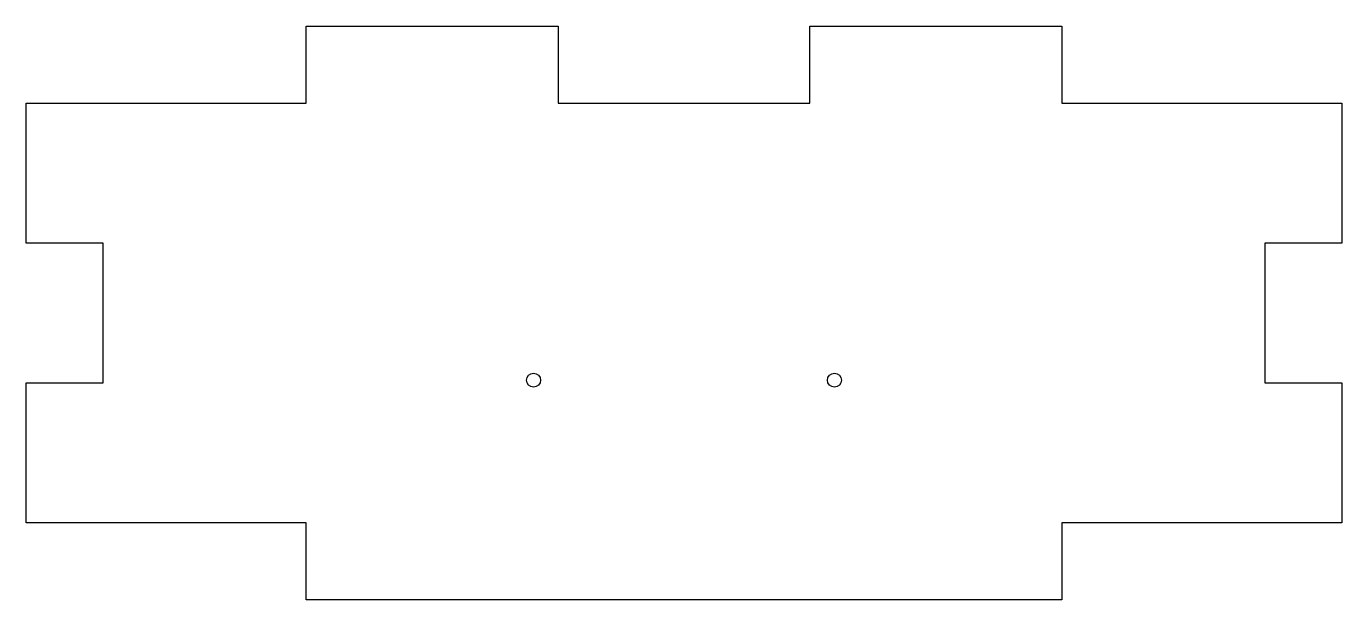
# Model space of a CAD drawing. Header units: millimetres. Extents: x -47 to 47, y 2 to 43.
import ezdxf

# ---------------------------------------------------------------- set-up
doc = ezdxf.new("R2010")
doc.units = ezdxf.units.MM
doc.layers.get('0').update_dxf_attribs({"linetype": 'CONTINUOUS'})

msp = doc.modelspace()

# ---------------------------------------------------------------- linework, layer by layer
msp.add_lwpolyline([(27, 2), (-27, 2), (-27, 7.5), (-47, 7.5), (-47, 17.5), (-41.5, 17.5), (-41.5, 27.5), (-47, 27.5), (-47, 37.5), (-27, 37.5), (-27, 43), (-9, 43), (-9, 37.5), (9, 37.5), (9, 43), (27, 43), (27, 37.5), (47, 37.5), (47, 27.5), (41.5, 27.5), (41.5, 17.5), (47, 17.5), (47, 7.5), (27, 7.5)], close=True)
for centre in [(-10.75, 17.7), (10.75, 17.7)]:
    msp.add_circle(centre, 0.5)

doc.saveas('drawing.dxf')
